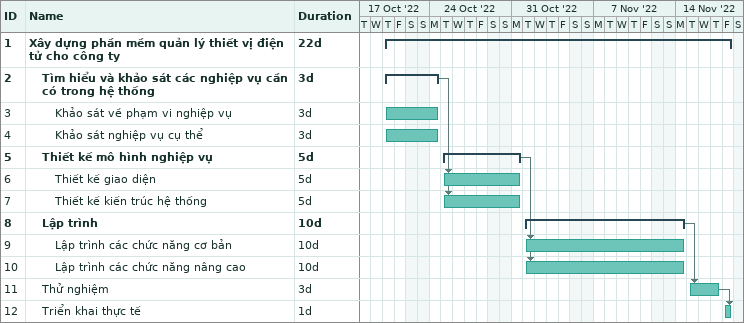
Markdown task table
| ID | Level | Task | Duration | Start | Finish | Predecessors |
|---|---|---|---|---|---|---|
| 1 | 1 | **Xây dựng phần mềm quản lý thiết vị điện tử cho công ty** | 22d | 2022-10-20 | 2022-11-18 |  |
| 2 | 2 | **Tìm hiểu và khảo sát các nghiệp vụ cần có trong hệ thống** | 3d | 2022-10-20 | 2022-10-24 |  |
| 3 | 3 | Khảo sát về phạm vi nghiệp vụ | 3d | 2022-10-20 | 2022-10-24 |  |
| 4 | 3 | Khảo sát nghiệp vụ cụ thể | 3d | 2022-10-20 | 2022-10-24 |  |
| 5 | 2 | **Thiết kế mô hình nghiệp vụ** | 5d | 2022-10-25 | 2022-10-31 |  |
| 6 | 3 | Thiết kế giao diện | 5d | 2022-10-25 | 2022-10-31 | 2 |
| 7 | 3 | Thiết kế kiến trúc hệ thống | 5d | 2022-10-25 | 2022-10-31 | 2 |
| 8 | 2 | **Lập trình** | 10d | 2022-11-01 | 2022-11-14 |  |
| 9 | 3 | Lập trình các chức năng cơ bản | 10d | 2022-11-01 | 2022-11-14 | 5 |
| 10 | 3 | Lập trình các chức năng nâng cao | 10d | 2022-11-01 | 2022-11-14 | 5 |
| 11 | 2 | Thử nghiệm | 3d | 2022-11-15 | 2022-11-17 | 8 |
| 12 | 2 | Triển khai thực tế | 1d | 2022-11-18 | 2022-11-18 | 11 |
